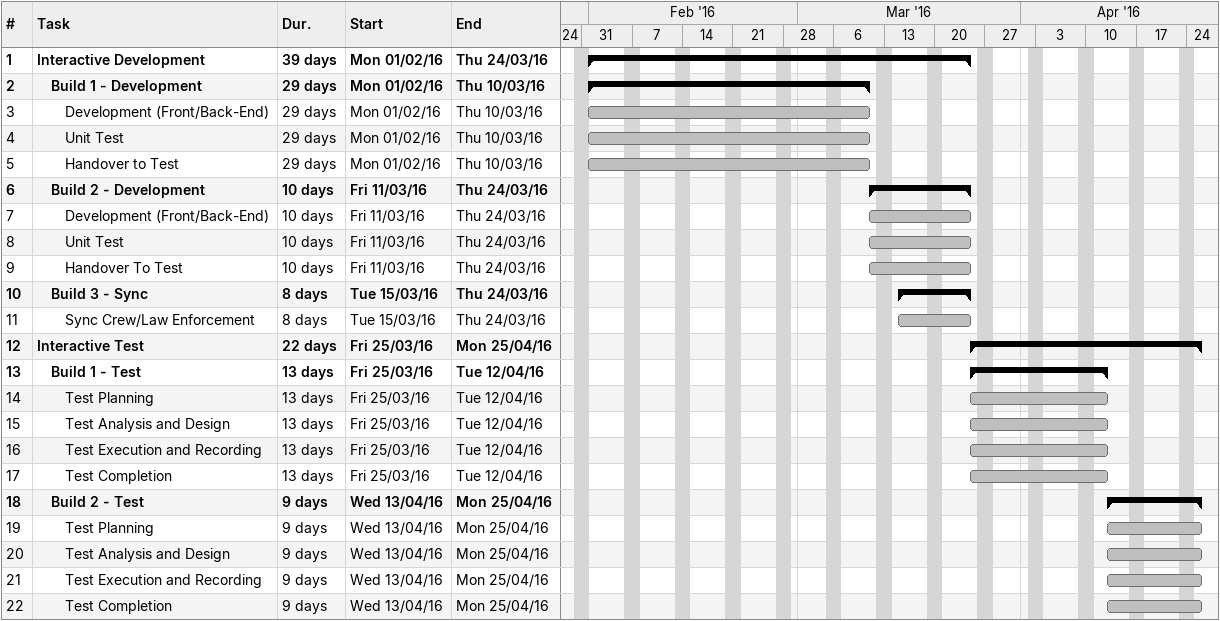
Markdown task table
| ID | Level | Task | Duration | Start | Finish |
|---|---|---|---|---|---|
| 1 | 1 | **Interactive Development** | 39d | 2016-02-01 | 2016-03-24 |
| 2 | 2 | **Build 1 - Development** | 29d | 2016-02-01 | 2016-03-10 |
| 3 | 3 | Development (Front/Back-End) | 29d | 2016-02-01 | 2016-03-10 |
| 4 | 3 | Unit Test | 29d | 2016-02-01 | 2016-03-10 |
| 5 | 3 | Handover to Test | 29d | 2016-02-01 | 2016-03-10 |
| 6 | 2 | **Build 2 - Development** | 10d | 2016-03-11 | 2016-03-24 |
| 7 | 3 | Development (Front/Back-End) | 10d | 2016-03-11 | 2016-03-24 |
| 8 | 3 | Unit Test | 10d | 2016-03-11 | 2016-03-24 |
| 9 | 3 | Handover To Test | 10d | 2016-03-11 | 2016-03-24 |
| 10 | 2 | **Build 3 - Sync** | 8d | 2016-03-15 | 2016-03-24 |
| 11 | 3 | Sync Crew/Law Enforcement | 8d | 2016-03-15 | 2016-03-24 |
| 12 | 1 | **Interactive Test** | 22d | 2016-03-25 | 2016-04-25 |
| 13 | 2 | **Build 1 - Test** | 13d | 2016-03-25 | 2016-04-12 |
| 14 | 3 | Test Planning | 13d | 2016-03-25 | 2016-04-12 |
| 15 | 3 | Test Analysis and Design | 13d | 2016-03-25 | 2016-04-12 |
| 16 | 3 | Test Execution and Recording | 13d | 2016-03-25 | 2016-04-12 |
| 17 | 3 | Test Completion | 13d | 2016-03-25 | 2016-04-12 |
| 18 | 2 | **Build 2 - Test** | 9d | 2016-04-13 | 2016-04-25 |
| 19 | 3 | Test Planning | 9d | 2016-04-13 | 2016-04-25 |
| 20 | 3 | Test Analysis and Design | 9d | 2016-04-13 | 2016-04-25 |
| 21 | 3 | Test Execution and Recording | 9d | 2016-04-13 | 2016-04-25 |
| 22 | 3 | Test Completion | 9d | 2016-04-13 | 2016-04-25 |
